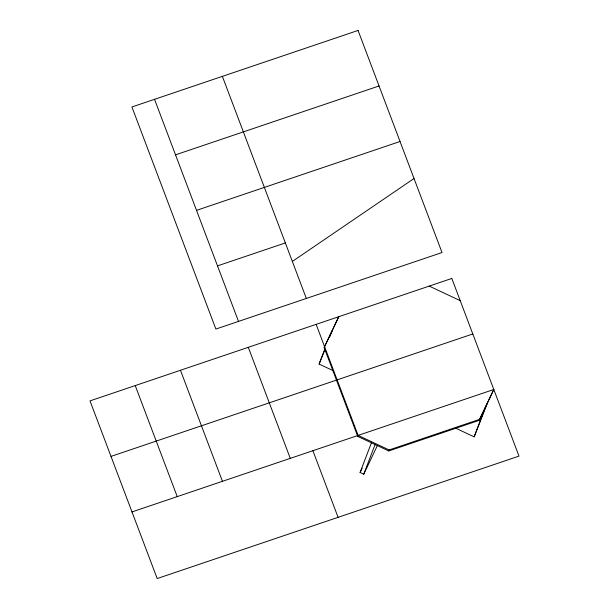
<?xml version="1.0" encoding="UTF-8"?>
<svg xmlns="http://www.w3.org/2000/svg" width="609" height="609" viewBox="0 0 609 609"><rect width="100%" height="100%" fill="white"/><g stroke="black" fill="none" stroke-linecap="round" stroke-linejoin="round"><path stroke-width="0.91" d="M324.155 347.556L338.756 316.71L324.155 347.556L357.749 436.394L388.755 450.949L479.207 420.339L493.8 389.494L131.993 511.925M333.663 370.896L319.101 364.06L324.764 349.223M329.431 337.005L330.428 334.387M324.437 350.944L319.101 364.06M330.108 336.107L332.103 330.87M357.749 436.394L358.122 435.405L316.14 324.361M377.23 445.887L363.748 474.205L360.094 472.485L371.421 442.812M363.748 474.205L375.075 444.532M388.755 450.949L389.136 449.96L479.587 419.357L493.8 389.494M479.207 420.339L479.587 419.357M455.304 427.998L474.152 436.843L485.48 407.17M487.154 403.653L474.152 436.843M360.094 472.485L362.134 468.199M292.35 261.436L414.036 178.506M175.529 154.838L379.049 85.976M196.517 210.364L400.037 141.494M217.512 265.882L285.355 242.93M110.998 456.4L472.812 333.968M429.208 286.101L460.214 300.656M358.122 435.405L389.136 449.96M222.376 76.361L306.342 298.448M312.897 450.706L338.086 517.338M154.534 99.32L238.507 321.407M248.297 347.313L290.28 458.364M180.462 370.272L222.445 481.316M135.236 385.573L177.219 496.617M358.054 30.45L131.925 106.971L215.891 329.058L442.02 252.537L358.054 30.45M451.817 278.45L90.01 400.882L157.183 578.55L518.99 456.118L451.817 278.45"/></g></svg>
